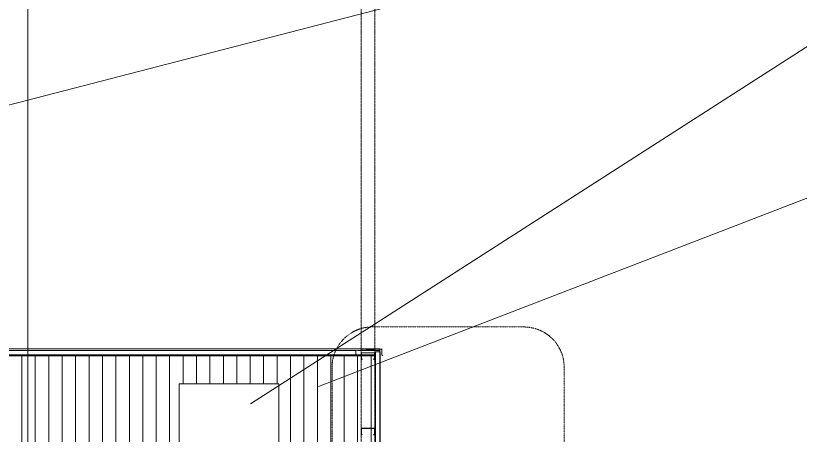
# Model space of a CAD drawing. Header units: inches. Extents: x -23565 to -43, y -324 to 853.
# Drawn here: x -11016 to -10548.7, y 192.1 to 441.9 of the extents above; entities that cross this region are included whole.
import ezdxf

# ---------------------------------------------------------------- set-up
doc = ezdxf.new("R2010")
doc.units = ezdxf.units.IN
doc.header["$MEASUREMENT"] = 0
doc.linetypes.add('Dash Dot 3_16_', pattern=[0.3125, 0.1875, -0.0625, 0, -0.0625])
doc.linetypes.add('Grid Line 1_2_', pattern=[0.875, 0.5, -0.125, 0.125, -0.125])
for name, color, linetype, lineweight in [('A-ANNO-IDEN', 131, 'Continuous', 9), ('A-ANNO-SYMB', 150, 'Continuous', 9), ('A-WALL', 113, 'Continuous', 13), ('A-WALL-PATT', 111, 'Continuous', 25), ('G-ANNO-SYMB', 111, 'Continuous', 9), ('M-EQPM', 50, 'Continuous', 13), ('S-BEAM', 12, 'Continuous', 13), ('S-GRID', 1, 'Continuous', 9)]:
    doc.layers.add(name, color=color, linetype=linetype, lineweight=lineweight)

# ---------------------------------------------------------------- blocks, each defined once
blk = doc.blocks.new('Carrier_48TC_Standard_Efficiency_Gas_Heat_Electric_Cooling_Packaged_Rooftop_Unit_3_to_15_nominal_tons - 10 ton 48TC__12-1646492-Building Section - North_South looking East _ Lounge')
at = {"layer": 'M-EQPM', "color": 8, "lineweight": 9}
for p, q in [((22678.8, 222.75), (22738.3, 222.75)), ((22678.8, 173.38), (22678.8, 222.75)), ((22738.3, 173.38), (22738.3, 222.75)), ((22678.8, 177.13), (22738.3, 177.13)), ((22678.8, 163.13), (22678.8, 177.13)), ((22738.3, 173.38), (22678.8, 173.38)), ((22738.3, 163.13), (22738.3, 177.13)), ((22738.3, 163.13), (22678.8, 163.13))]:
    blk.add_line(p, q, dxfattribs=at)
blk = doc.blocks.new('Girt_C - 8_D-1755906-Building Section - North_South looking East _ Lounge')
at = {"layer": 'S-BEAM', "color": 7}
for p, q in [((22787.3, 241.11), (22787.3, 237.8)), ((22787.41, 237.85), (22787.41, 241.11)), ((22795.12, 241.3), (22787.49, 241.3)), ((22787.49, 241.19), (22795.12, 241.19)), ((22795.19, 241.11), (22795.19, 237.85)), ((22795.3, 237.8), (22795.3, 241.11)), ((22787.3, 237.8), (22787.88, 237.31)), ((22787.95, 237.4), (22787.41, 237.85)), ((22787.88, 237.31), (22787.95, 237.4)), ((22795.19, 237.85), (22794.66, 237.4)), ((22794.66, 237.4), (22794.73, 237.31)), ((22794.73, 237.31), (22795.3, 237.8))]:
    blk.add_line(p, q, dxfattribs=at)
for centre, radius, start, end in [((22787.49, 241.11), 0.188, 90, 180), ((22787.49, 241.11), 0.0782, 90, 176.9576), ((22795.12, 241.11), 0.188, 0, 90), ((22795.12, 241.11), 0.0782, 2.1227, 90)]:
    blk.add_arc(centre, radius, start, end, dxfattribs=at)
blk = doc.blocks.new('Girt_C - 8_D-V101-Building Section - North_South looking East _ Lounge')
at = {"layer": 'S-BEAM', "color": 7}
for p, q in [((22795.12, 196.3), (22787.49, 196.3)), ((22787.3, 196.11), (22787.3, 192.8)), ((22787.3, 192.8), (22787.88, 192.31)), ((22787.41, 192.85), (22787.41, 196.11)), ((22787.95, 192.4), (22787.41, 192.85)), ((22787.49, 196.19), (22795.12, 196.19)), ((22787.88, 192.31), (22787.95, 192.4)), ((22795.19, 192.85), (22794.66, 192.4)), ((22794.66, 192.4), (22794.73, 192.31)), ((22794.73, 192.31), (22795.3, 192.8)), ((22795.19, 196.11), (22795.19, 192.85)), ((22795.3, 192.8), (22795.3, 196.11))]:
    blk.add_line(p, q, dxfattribs=at)
for centre, radius, start, end in [((22787.49, 196.11), 0.188, 90, 180), ((22795.12, 196.11), 0.188, 0, 90), ((22787.49, 196.11), 0.0782, 90, 176.9576), ((22795.12, 196.11), 0.0782, 2.1227, 90)]:
    blk.add_arc(centre, radius, start, end, dxfattribs=at)

msp = doc.modelspace()

# ---------------------------------------------------------------- hatches: boundary and pattern name
at = {"layer": 'A-WALL-PATT', "lineweight": 9}
h = msp.add_hatch(dxfattribs=at)
h.set_pattern_fill('FP_40', color=8, style=0, pattern_type=2)
h.set_pattern_definition([(270, (23131.654, 100.524), (8, 5e-16), [])])
h.paths.add_polyline_path([(-10799.20635, 157.38454), (-10799.20635, 158.50008), (-10801.70635, 158.50008), (-10801.70635, 239.45581), (-10802.20635, 239.45581), (-10802.20635, 237.79688), (-10802.78088, 237.31478), (-10802.85119, 237.39857), (-10802.31572, 237.84788), (-10802.31572, 239.45581), (-10810.09697, 239.45581), (-10810.09697, 237.84788), (-10809.56042, 237.39766), (-10809.63072, 237.31387), (-10810.20635, 237.84788), (-10810.20635, 239.45581), (-11224.58135, 239.45581), (-11224.58135, 175.1085), (-11141.95635, 171.66579), (-11141.95635, 187.20323), (-11142.08135, 187.20323), (-11142.08135, 233.32823), (-11141.95635, 233.32823), (-11141.95635, 238.45323), (-11026.08135, 238.45323), (-11026.08135, 170.82823), (-11028.93747, 170.82823), (-11028.93747, 167.85187), (-11050.4221, 167.85187), (-10801.70635, 157.48871)], flags=0)
h.paths.add_polyline_path([(-10884.44463, 163.12654), (-10918.70635, 163.12654), (-10918.70635, 222.75154), (-10859.20635, 222.75154), (-10859.20635, 163.12654), (-10884.33622, 163.12654)], flags=0)
h.paths.add_polyline_path([(-10809.63072, 168.57171), (-10810.20635, 169.10571), (-10810.20635, 172.36721), (-10810.09697, 172.37131), (-10810.01885, 169.04016), (-10809.56042, 168.65549)], flags=0)
h.paths.add_polyline_path([(-10802.78088, 168.57262), (-10802.85119, 168.65641), (-10802.31572, 169.10571), (-10802.31572, 172.37008), (-10802.20635, 172.36721), (-10802.20635, 169.05471), (-10802.39382, 168.8974)], flags=0)
h.paths.add_polyline_path([(-11085.56247, 169.31605), (-11085.56247, 170.82823), (-11121.85487, 170.82823), (-11086.4727, 169.35398)], flags=0)
h.paths.add_polyline_path([(-10802.39382, 172.44534), (-10810.0189, 172.44534), (-10810.0189, 172.55471), (-10802.39385, 172.55471)], flags=0)
h.paths.add_polyline_path([(-10809.63072, 192.31387), (-10810.20635, 192.84788), (-10810.20635, 196.10938), (-10810.09697, 196.11347), (-10810.09697, 192.84788), (-10809.56042, 192.39766)], flags=0)
h.paths.add_polyline_path([(-10802.78088, 192.31478), (-10802.85119, 192.39857), (-10802.31572, 192.84788), (-10802.31572, 196.11224), (-10802.20635, 196.10938), (-10802.20635, 192.79688), (-10802.32065, 192.70096)], flags=0)
h.paths.add_polyline_path([(-10810.0189, 196.1875), (-10810.01885, 196.29688), (-10802.39385, 196.29688), (-10802.39382, 196.1875)], flags=0)

# ---------------------------------------------------------------- linework, layer by layer
at = {"layer": 'A-ANNO-IDEN', "color": 153}
for p, q in [((-11302.45985, 315.65695), (-10533.58034, 514.76417)), ((-10876.19097, 210.87566), (-10533.58034, 430.63085)), ((-10835.61354, 221.20163), (-10533.58034, 337.72829))]:
    msp.add_line(p, q, dxfattribs=at)
at = {"layer": 'A-ANNO-SYMB', "linetype": 'Dash Dot 3_16_'}
for p, q in [((-10713.32801, 256.6192), (-10803.58938, 256.6192)), ((-10827.58938, 232.6192), (-10827.58938, -3.4647)), ((-10689.32801, -3.4647), (-10689.32801, 232.6192))]:
    msp.add_line(p, q, dxfattribs=at)
for centre, start, end in [((-10803.58938, 232.6192), 90, 180), ((-10713.32801, 232.6192), 0, 90)]:
    msp.add_arc(centre, 24, start, end, dxfattribs=at)
at = {"layer": 'A-WALL', "color": 8, "lineweight": 9}
for p, q in [((-10799.20635, 243.5), (-11224.58135, 243.5)), ((-10799.20635, 243.3737), (-10799.20635, 241.75)), ((-10813.39385, 242.68768), (-11224.58135, 242.68768)), ((-10813.39385, 240), (-11224.58135, 240)), ((-10813.89385, 239.5), (-11224.58135, 239.5)), ((-10810.20635, 239.45581), (-11224.58135, 239.45581)), ((-10810.20635, 239.5), (-10813.81264, 239.5)), ((-10810.20635, 240), (-10813.33135, 240)), ((-10799.20635, 242.68768), (-10812.19964, 242.68768)), ((-10802.31572, 240), (-10810.09697, 240)), ((-10802.31572, 239.5), (-10810.09697, 239.5)), ((-10802.31572, 239.45581), (-10810.09697, 239.45581)), ((-10801.70635, 240), (-10802.20635, 240)), ((-10801.70635, 239.5), (-10802.20635, 239.5)), ((-10801.70635, 239.45581), (-10802.20635, 239.45581))]:
    msp.add_line(p, q, dxfattribs=at)
at = {"layer": 'A-WALL', "color": 7}
for p, q in [((-10797.89385, 243.5), (-10813.39385, 242.68768)), ((-10813.33135, 242.62837), (-10797.95635, 243.43414)), ((-10797.95635, 243.43414), (-10797.95635, 239.97411)), ((-10797.89385, 240), (-10797.89385, 243.5)), ((-10813.39385, 240), (-10813.89385, 239.5)), ((-10813.89385, 239.5), (-10813.84965, 239.45581)), ((-10813.84965, 239.45581), (-10813.33135, 239.97411)), ((-10813.39385, 242.68768), (-10813.39385, 240)), ((-10813.33135, 239.97411), (-10813.33135, 242.62837)), ((-10798.89385, 241.75), (-10801.70635, 241.75)), ((-10801.70635, 241.75), (-10801.70635, 158.50008)), ((-10799.20635, 241.75), (-10799.20635, 158.50008)), ((-10798.89385, 158.50008), (-10798.89385, 241.75)), ((-10797.95635, 239.97411), (-10797.43804, 239.45581)), ((-10797.39385, 239.5), (-10797.89385, 240)), ((-10797.43804, 239.45581), (-10797.39385, 239.5))]:
    msp.add_line(p, q, dxfattribs=at)
at = {"layer": 'G-ANNO-SYMB'}
msp.add_line((-11008.87887, 545.15708), (-11008.87887, -79.66081), dxfattribs=at)
at = {"layer": 'S-GRID', "linetype": 'Grid Line 1_2_'}
for p, q in [((-10810.20635, -273.16081), (-10810.20635, 738.65708)), ((-10810.20635, -273.16081), (-10810.20635, 738.65708)), ((-10802.20635, -273.16081), (-10802.20635, 738.65708)), ((-10802.20635, -273.16081), (-10802.20635, 738.65708))]:
    msp.add_line(p, q, dxfattribs=at)

# ---------------------------------------------------------------- block references
at = {"layer": 'M-EQPM', "color": 8, "lineweight": 9}
msp.add_blockref('Carrier_48TC_Standard_Efficiency_Gas_Heat_Electric_Cooling_Packaged_Rooftop_Unit_3_to_15_nominal_tons - 10 ton 48TC__12-1646492-Building Section - North_South looking East _ Lounge', (-33597.50916, 0), dxfattribs=at)
at = {"layer": 'S-BEAM', "color": 8, "lineweight": 9}
for name in ['Girt_C - 8_D-1755906-Building Section - North_South looking East _ Lounge', 'Girt_C - 8_D-V101-Building Section - North_South looking East _ Lounge']:
    msp.add_blockref(name, (-33597.50916, 0), dxfattribs=at)

doc.saveas('drawing.dxf')
